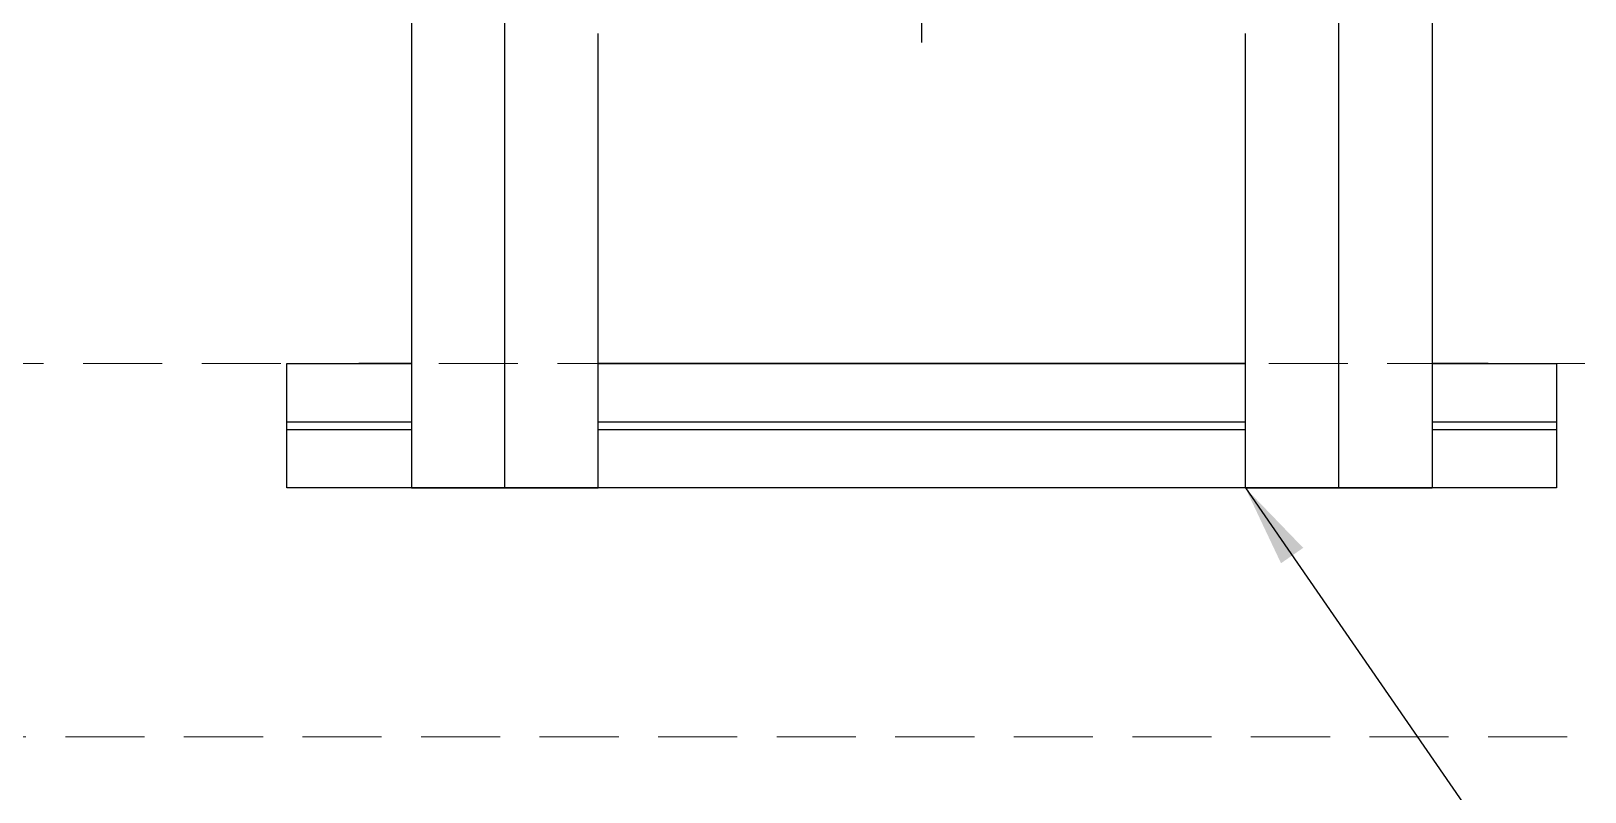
# Model space of a CAD drawing. Header units: millimetres. Extents: x 5544 to 245194, y -610088 to 30375.
# Drawn here: x 155209 to 157706, y 14130 to 15352 of the extents above; entities that cross this region are included whole.
import ezdxf
from ezdxf.lldxf.tags import DXFTag

# ---------------------------------------------------------------- set-up
doc = ezdxf.new("R2010")
doc.units = ezdxf.units.MM
doc.linetypes.add('DASHED2', pattern=[9.525, 6.35, -3.175])
doc.layers.add('0-해치', color=8, linetype='Continuous', lineweight=9)
for name, color, linetype in [('0철골기둥', 2, 'Continuous'), ('1', 1, 'CENTER2'), ('15', 15, 'Continuous'), ('HIDDEN', 6, 'HIDDEN')]:
    doc.layers.add(name, color=color, linetype=linetype)
doc.styles.add('ROMAND', font='gulim.ttc', dxfattribs={"oblique": 15})
tags = doc.linetypes.add('CENTER2', pattern=[1.125, 0.75, -0.125, 0.125, -0.125]).pattern_tags.tags
tags[10:11] = [DXFTag(74, 4), DXFTag(75, 0), DXFTag(340, '0'), DXFTag(46, 1.0), DXFTag(50, 0.0), DXFTag(44, 0.0), DXFTag(45, 0.0)]
tags[8:9] = [DXFTag(74, 4), DXFTag(75, 0), DXFTag(340, '0'), DXFTag(46, 1.0), DXFTag(50, 0.0), DXFTag(44, 0.0), DXFTag(45, 0.0)]
tags[6:7] = [DXFTag(74, 4), DXFTag(75, 0), DXFTag(340, '0'), DXFTag(46, 1.0), DXFTag(50, 0.0), DXFTag(44, 0.0), DXFTag(45, 0.0)]
tags[4:5] = [DXFTag(74, 4), DXFTag(75, 0), DXFTag(340, '0'), DXFTag(46, 1.0), DXFTag(50, 0.0), DXFTag(44, 0.0), DXFTag(45, 0.0)]
tags = doc.linetypes.add('HIDDEN', pattern=[0.375, 0.25, -0.125]).pattern_tags.tags
tags[6:7] = [DXFTag(74, 4), DXFTag(75, 0), DXFTag(340, '0'), DXFTag(46, 1.0), DXFTag(50, 0.0), DXFTag(44, 0.0), DXFTag(45, 0.0)]
tags[4:5] = [DXFTag(74, 4), DXFTag(75, 0), DXFTag(340, '0'), DXFTag(46, 1.0), DXFTag(50, 0.0), DXFTag(44, 0.0), DXFTag(45, 0.0)]
doc.dimstyles.new('DIM-A-002-단면', dxfattribs={"dimscale": 330, "dimtxt": 1, "dimasz": 0.4, "dimexe": 0.2, "dimexo": 0.3, "dimgap": 0.4, "dimtad": 1, "dimdec": 0, "dimtxsty": 'ROMAND', "dimcen": 0, "dimclrd": 15, "dimclre": 15, "dimclrt": 3, "dimadec": 0, "dimazin": 0, "dimtfac": 1, "dimtmove": 0, "dimatfit": 3, "dimfxl": 1, "dimarcsym": 0})

# ---------------------------------------------------------------- blocks, each defined once
blk = doc.blocks.new('구동부평면')
for p, q in [((165, -145.49), (165, -70.49)), ((165, -480.49), (165, -405.49))]:
    blk.add_line(p, q)
for points in [[(-805, -145.49), (-1535, -145.49), (-1535, -70.49), (165, -70.49)], [(165, -145.49), (-17.5, -145.49)], [(-805, -405.49), (-1535, -405.49), (-1535, -480.49), (165, -480.49)], [(165, -405.49), (-17.5, -405.49)]]:
    blk.add_lwpolyline(points)
at = {"layer": '0철골기둥'}
for points in [[(115, -70.49), (115, -20.49), (165, -20.49), (165, -530.49)], [(115, -405.49), (115, -145.49)], [(165, -530.49), (115, -530.49), (115, -480.49)]]:
    blk.add_lwpolyline(points, dxfattribs=at)
at = {"layer": '1'}
for p, q in [((115, -47.99, 0), (115, -70.49, 0)), ((165, -107.99), (-1547.5, -107.99, 0)), ((115, -145.49, 0), (115, -405.49, 0)), ((-13.97, -275.49), (-435.41, -275.49)), ((165, -442.99), (-1547.5, -442.99, 0)), ((115, -480.49, 0), (115, -501.64, 0))]:
    blk.add_line(p, q, dxfattribs=at)
at = {"layer": 'HIDDEN'}
for p, q in [((138.5, -70.49, 0), (138.5, -20.49, 0)), ((141.5, -70.49, 0), (141.5, -20.49, 0)), ((138.5, -405.49, 0), (138.5, -145.49, 0)), ((141.5, -405.49, 0), (141.5, -145.49, 0)), ((138.5, -530.49, 0), (138.5, -480.49, 0)), ((141.5, -530.49, 0), (141.5, -480.49, 0))]:
    blk.add_line(p, q, dxfattribs=at)

msp = doc.modelspace()

# ---------------------------------------------------------------- linework, layer by layer
at = {"layer": '0-해치', "linetype": 'DASHED2', "ltscale": 20}
for p, q in [((154340.2, 14818.2, 205812.5), (161240.2, 14818.2, 205812.5)), ((153740.2, 14218.2, 205812.5), (161240.2, 14218.2, 205812.5))]:
    msp.add_line(p, q, dxfattribs=at)

# ---------------------------------------------------------------- block references
at = {"xscale": 4, "yscale": 4, "zscale": 4, "rotation": 270.0000000000001}
msp.add_blockref('구동부평면', (157742.1, 15278.2, -187.5), dxfattribs=at)

# ---------------------------------------------------------------- leaders
at = {"layer": '15', "ltscale": 600}
msp.add_leader([(157160.2, 14618.2, -187.5), (157808, 13681.6, -187.5), (158616.5, 13681.6, -187.5)], dimstyle='DIM-A-002-단면', dxfattribs=at)

doc.saveas('drawing.dxf')
